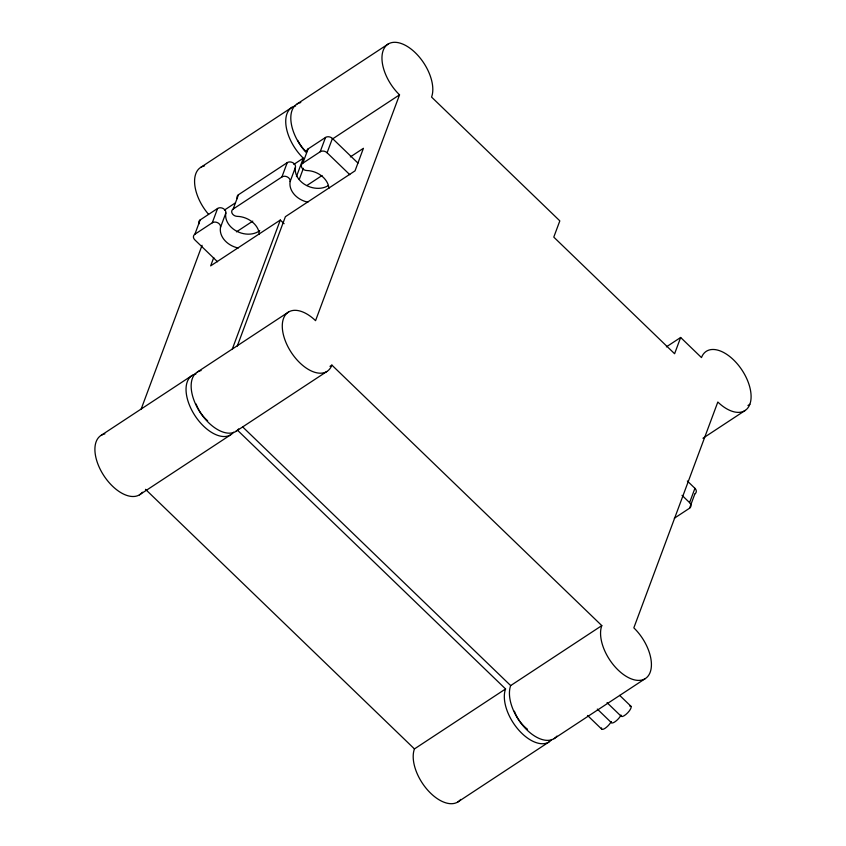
<?xml version="1.0" encoding="UTF-8"?>
<svg xmlns="http://www.w3.org/2000/svg" width="846" height="846" viewBox="0 0 846 846"><rect width="100%" height="100%" fill="white"/><g stroke="black" fill="none" stroke-linecap="round" stroke-linejoin="round"><path stroke-width="1.27" d="M217.507 261.752L194.802 239.841A5.002 3.86 20.4 0 1 194.866 234.247L200.185 219.928L217.591 208.465A5.002 3.86 20.4 0 1 223.238 208.55A5.002 3.86 20.4 0 1 225.84 213.033A20.018 15.45 20.4 0 0 236.88 231.307A20.018 15.45 20.4 0 0 259.775 230.609M141.039 409.422L202.078 245.298M194.866 234.247L212.272 222.794L217.591 208.465M238.255 247.994A20.018 15.45 20.4 0 1 220.51 227.352L225.84 213.033M213.752 257.554L210.665 265.866L280.301 220.045L284.097 223.704M259.299 234.141A20.018 15.45 20.4 0 0 237.229 216.354A5.002 3.86 20.4 0 1 232.195 213.478A5.002 3.86 20.4 0 1 233.158 209.047L238.487 194.717L287.228 162.644A5.002 3.86 20.4 0 1 292.864 162.728A5.002 3.86 20.4 0 1 295.466 167.212A20.018 15.45 20.4 0 0 305.882 185.147A20.018 15.45 20.4 0 0 328.449 185.475M233.158 209.047L281.898 176.962L287.228 162.644M307.881 202.173A20.018 15.45 20.4 0 1 290.146 181.53L295.466 167.212M232.153 349.483L280.301 220.045M296.449 176.603L303.302 158.17A35.384 19.595 56.6 0 1 286.096 126.234A35.384 19.595 56.6 0 1 295.677 105.887M328.925 188.32A20.018 15.45 20.4 0 0 306.855 170.532A5.002 3.86 20.4 0 1 301.821 167.645A5.002 3.86 20.4 0 1 302.783 163.215L308.113 148.896L325.52 137.443A5.002 3.86 20.4 0 1 332.425 138.448L357.964 163.098M237.261 346.12L285.398 216.682L355.034 170.85L363.42 148.304L350.36 156.901M299.273 179.384L303.386 168.322M302.783 163.215L320.19 151.762L325.52 137.443M349.8 174.678L327.095 152.766L332.425 138.448M680.649 337.48L674.6 353.734L553.781 237.123L559.83 220.869L431.566 97.079A35.384 19.595 56.6 0 0 415.227 52.642A35.384 19.595 56.6 0 0 383.206 50.4A35.384 19.595 56.6 0 0 399.545 94.837L315.558 320.666A35.384 19.595 56.6 0 0 283.526 318.424A35.384 19.595 56.6 0 0 299.865 362.86A35.384 19.595 56.6 0 0 331.886 365.102L601.802 625.617A35.384 19.595 56.6 0 0 618.14 670.053A35.384 19.595 56.6 0 0 650.172 672.295A35.384 19.595 56.6 0 0 633.834 627.859L717.82 402.03A35.395 19.595 56.6 0 0 749.852 404.272A35.395 19.595 56.6 0 0 733.514 359.825A35.395 19.595 56.6 0 0 701.482 357.583L680.649 337.48L666.373 346.871M674.304 518.26L689.532 508.235A5.002 3.86 20.4 0 0 689.596 502.64L694.926 488.322L687.354 481.014M689.532 508.235L694.862 493.916M200.946 167.244L292.071 107.273M297.179 103.91L388.314 43.939M224.518 210.02L234.955 203.156M293.816 164.42L303.302 158.17M332.563 138.913L399.545 94.837M236.457 231.857L252.785 221.123M306.844 185.538L322.072 175.513M101.266 435.278L192.402 375.296M197.509 371.933L288.634 311.963M329.993 366.35L331.886 365.102M139.421 494.868L230.546 434.897M235.653 431.534L326.789 371.563M747.949 405.52L749.852 404.272M702.952 438.249L745.263 410.395M460.689 799.428A35.384 19.595 56.6 0 1 428.33 790.841A35.384 19.595 56.6 0 1 414.445 748.922L505.57 688.951L237.557 430.276M556.922 736.094A35.384 19.595 56.6 0 1 524.562 727.507A35.384 19.595 56.6 0 1 510.677 685.588L601.802 625.617M457.707 802.061L548.832 742.09M553.94 738.727L645.064 678.756M682.035 495.344L689.596 502.64M619.663 695.37L630.936 706.251M607.058 702.666L621.133 716.234M597.308 709.075L611.383 722.653M587.536 715.462L601.633 729.072M242.665 426.913L510.677 685.588M145.48 489.326L414.445 748.922M208.539 214.292A35.384 19.595 56.6 0 1 204.542 165.858M233.538 432.264A35.384 19.595 56.6 0 1 194.749 415.312A35.384 19.595 56.6 0 1 195.997 373.911M142.403 492.235A35.384 19.595 56.6 0 1 103.614 475.283A35.384 19.595 56.6 0 1 104.872 433.882M551.814 739.457A35.384 19.595 56.6 0 1 519.455 730.87A35.384 19.595 56.6 0 1 505.57 688.951M305.829 151.392A24.026 13.303 56.6 0 1 297.707 140.394M207.64 420.79A24.026 13.303 56.6 0 1 196.103 404.018M527.502 729.252A24.026 13.303 56.6 0 1 514.379 711.211M305.956 152.291A35.384 19.595 56.6 0 1 300.774 102.525M238.646 428.901A35.384 19.595 56.6 0 1 199.857 411.949A35.384 19.595 56.6 0 1 201.105 370.548M629.794 706.114A7.011 2.2 -46 0 1 627.774 712.734A7.011 2.2 -46 0 1 621.006 715.335M611.203 721.564A7.011 2.2 -46 0 1 605.049 728.321A7.011 2.2 -46 0 1 601.559 727.92M620.953 715.156A7.011 2.2 -46 0 1 615.148 721.67A7.011 2.2 -46 0 1 611.235 721.987M237.25 198.577A5.002 3.86 20.4 0 1 238.487 194.717M198.99 223.862A5.002 3.86 20.4 0 1 200.185 219.928M306.675 151.868A5.002 3.86 20.4 0 1 308.113 148.896M320.19 151.762A5.002 3.86 20.4 0 1 327.095 152.766M212.272 222.794A5.002 3.86 20.4 0 1 217.908 222.868A5.002 3.86 20.4 0 1 220.51 227.352M281.898 176.962A5.002 3.86 20.4 0 1 287.534 177.047A5.002 3.86 20.4 0 1 290.146 181.53M694.926 488.322A5.002 3.86 20.4 0 1 695.116 493.736"/></g></svg>
